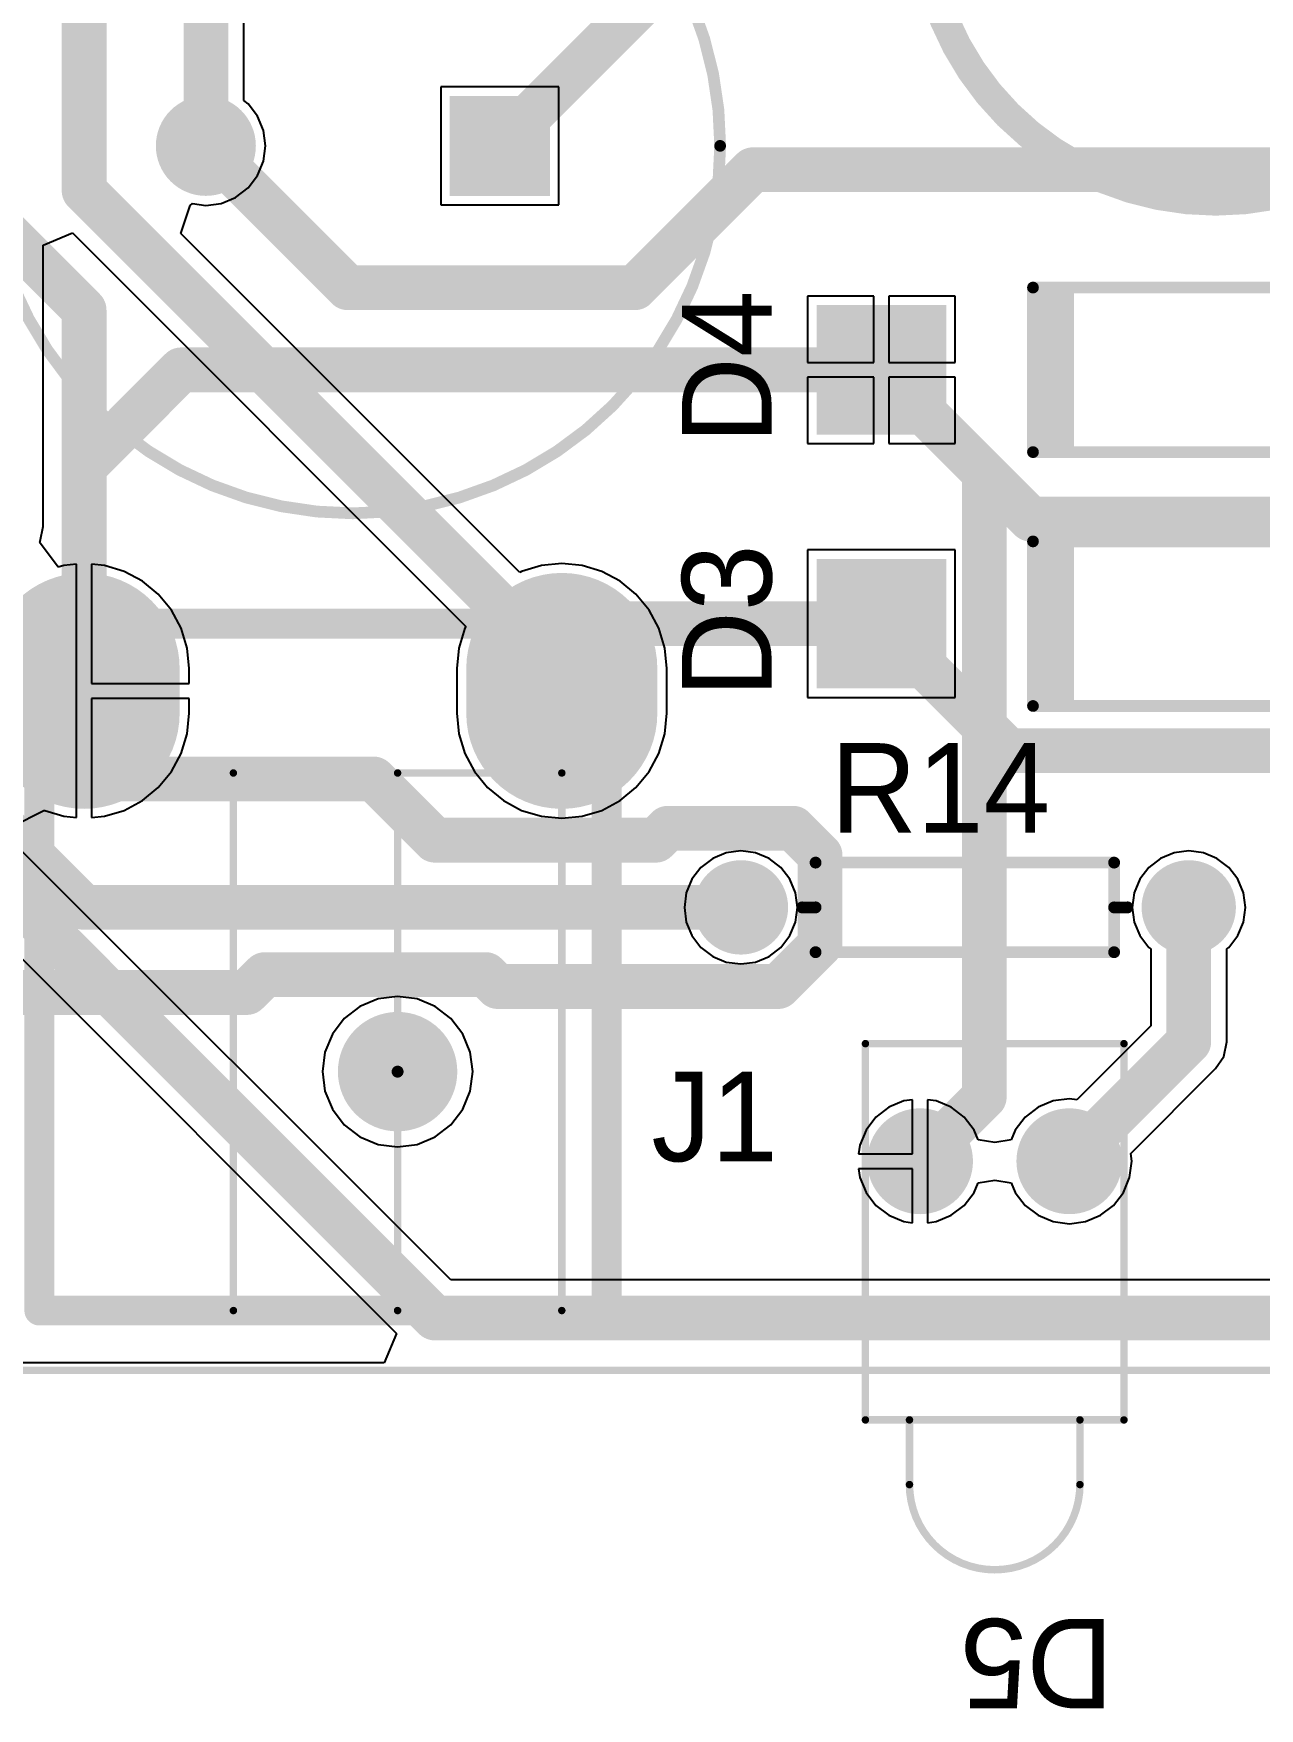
# Model space of a CAD drawing. Header units: millimetres. Extents: x 2.82 to 7.12, y 0.77 to 5.15.
# Drawn here: x 5.491 to 6.312, y 0.768 to 1.89 of the extents above; entities that cross this region are included whole.
import ezdxf

# ---------------------------------------------------------------- set-up
doc = ezdxf.new("R2010")
doc.units = ezdxf.units.MM
doc.header["$MEASUREMENT"] = 0
for name, color, linetype in [('BottomLayer', 5, 'Continuous'), ('BottomSolder', 6, 'Continuous'), ('Mechanical1', 6, 'Continuous'), ('MultiLayer', 9, 'Continuous'), ('PadHoleLayer', 156, 'Continuous'), ('TopLayer', 1, 'Continuous'), ('TopOverlay', 2, 'Continuous'), ('TopSolder', 216, 'Continuous')]:
    doc.layers.add(name, color=color, linetype=linetype)

# ---------------------------------------------------------------- blocks, each defined once
blk = doc.blocks.new('CAPPR5_12_5_25_5')
at = {"layer": 'BottomLayer', "const_width": 0.0295}
blk.add_lwpolyline([(0.0837, 0, 1), (0.1132, 0, 1)], format="xyb", close=True, dxfattribs=at)
at = {"layer": 'BottomLayer'}
blk.add_solid([(-0.128, -0.0295), (-0.0689, -0.0295), (-0.128, 0.0295), (-0.0689, 0.0295)], dxfattribs=at)
at = {"layer": 'BottomSolder', "const_width": 0.0335}
blk.add_lwpolyline([(0.0817, 0, 1), (0.1152, 0, 1)], format="xyb", close=True, dxfattribs=at)
at = {"layer": 'BottomSolder'}
blk.add_solid([(-0.132, -0.0335), (-0.0649, -0.0335), (-0.132, 0.0335), (-0.0649, 0.0335)], dxfattribs=at)
at = {"layer": 'MultiLayer', "const_width": 0.0295}
blk.add_lwpolyline([(0.0837, 0, 1), (0.1132, 0, 1)], format="xyb", close=True, dxfattribs=at)
at = {"layer": 'MultiLayer'}
blk.add_solid([(-0.128, -0.0295), (-0.0689, -0.0295), (-0.128, 0.0295), (-0.0689, 0.0295)], dxfattribs=at)
at = {"layer": 'PadHoleLayer', "const_width": 0.0177}
for points in [[(-0.1073, 0, 1), (-0.0896, 0, 1)], [(0.0896, 0, 1), (0.1073, 0, 1)]]:
    blk.add_lwpolyline(points, format="xyb", close=True, dxfattribs=at)
at = {"layer": 'TopLayer', "const_width": 0.0295}
blk.add_lwpolyline([(0.0837, 0, 1), (0.1132, 0, 1)], format="xyb", close=True, dxfattribs=at)
at = {"layer": 'TopLayer'}
blk.add_solid([(-0.128, -0.0295), (-0.0689, -0.0295), (-0.128, 0.0295), (-0.0689, 0.0295)], dxfattribs=at)
at = {"layer": 'TopOverlay'}
for p, q in [((0.2845, -0.0197), (0.2845, 0.0197)), ((0.3041, 0), (0.2648, 0))]:
    blk.add_line(p, q, dxfattribs=at)
for points, const_width in [([(0.2461, 0, 1), (-0.2461, 0, 1)], 0.00787), ([(-0.248, 0, 1), (-0.2441, 0, 1)], 0.00394), ([(0.2441, 0, 1), (0.248, 0, 1)], 0.00394)]:
    blk.add_lwpolyline(points, format="xyb", close=True, dxfattribs=dict(at, const_width=const_width))
at = {"layer": 'TopSolder', "const_width": 0.0335}
blk.add_lwpolyline([(0.0817, 0, 1), (0.1152, 0, 1)], format="xyb", close=True, dxfattribs=at)
at = {"layer": 'TopSolder'}
blk.add_solid([(-0.132, -0.0335), (-0.0649, -0.0335), (-0.132, 0.0335), (-0.0649, 0.0335)], dxfattribs=at)
blk = doc.blocks.new('P__________6_2___6')
at = {"layer": 'BottomLayer', "const_width": 0.12}
for points in [[(0.06, 0.35), (0.03, 0.35)], [(0.06, 0.03), (0.03, 0.03)]]:
    blk.add_lwpolyline(points, dxfattribs=at)
at = {"layer": 'BottomLayer', "const_width": 0.06}
for points in [[(0, 0.35, 1), (0.06, 0.35, 1)], [(0.03, 0.35, 1), (0.09, 0.35, 1)], [(0, 0.03, 1), (0.06, 0.03, 1)], [(0.03, 0.03, 1), (0.09, 0.03, 1)]]:
    blk.add_lwpolyline(points, format="xyb", close=True, dxfattribs=at)
at = {"layer": 'BottomSolder', "const_width": 0.128}
for points in [[(0.06, 0.35), (0.03, 0.35)], [(0.06, 0.03), (0.03, 0.03)]]:
    blk.add_lwpolyline(points, dxfattribs=at)
at = {"layer": 'BottomSolder'}
for points, const_width in [([(-0.002, 0.35, 1), (0.062, 0.35, 1)], 0.064), ([(0.028, 0.35, 1), (0.092, 0.35, 1)], 0.064), ([(0.298, 0.24, 1), (0.302, 0.24, 1)], 0.004), ([(-0.002, 0.03, 1), (0.062, 0.03, 1)], 0.064), ([(0.028, 0.03, 1), (0.092, 0.03, 1)], 0.064)]:
    blk.add_lwpolyline(points, format="xyb", close=True, dxfattribs=dict(at, const_width=const_width))
at = {"layer": 'MultiLayer', "const_width": 0.12}
for points in [[(0.06, 0.35), (0.03, 0.35)], [(0.06, 0.03), (0.03, 0.03)]]:
    blk.add_lwpolyline(points, dxfattribs=at)
at = {"layer": 'MultiLayer', "const_width": 0.06}
for points in [[(0, 0.35, 1), (0.06, 0.35, 1)], [(0.03, 0.35, 1), (0.09, 0.35, 1)], [(0, 0.03, 1), (0.06, 0.03, 1)], [(0.03, 0.03, 1), (0.09, 0.03, 1)]]:
    blk.add_lwpolyline(points, format="xyb", close=True, dxfattribs=at)
at = {"layer": 'PadHoleLayer'}
for points, const_width in [([(0.03, 0.35, 1), (0.06, 0.35, 1)], 0.03), ([(0.28, 0.24, 1), (0.32, 0.24, 1)], 0.04), ([(0.03, 0.03, 1), (0.06, 0.03, 1)], 0.03)]:
    blk.add_lwpolyline(points, format="xyb", close=True, dxfattribs=dict(at, const_width=const_width))
at = {"layer": 'TopLayer', "const_width": 0.12}
for points in [[(0.06, 0.35), (0.03, 0.35)], [(0.06, 0.03), (0.03, 0.03)]]:
    blk.add_lwpolyline(points, dxfattribs=at)
at = {"layer": 'TopLayer', "const_width": 0.06}
for points in [[(0, 0.35, 1), (0.06, 0.35, 1)], [(0.03, 0.35, 1), (0.09, 0.35, 1)], [(0, 0.03, 1), (0.06, 0.03, 1)], [(0.03, 0.03, 1), (0.09, 0.03, 1)]]:
    blk.add_lwpolyline(points, format="xyb", close=True, dxfattribs=at)
at = {"layer": 'TopOverlay'}
for points, const_width in [([(0.46, 0.38), (0, 0.38)], 0.02), ([(0, 0), (0, 0.38)], 0.02), ([(0.46, 0), (0.46, 0.38)], 0.02), ([(0.46, 0.35), (0.1, 0.35)], 0.005), ([(0.1, 0.13), (0.1, 0.35)], 0.005), ([(0.46, 0.24), (0.1, 0.24)], 0.005), ([(0.46, 0.13), (0.1, 0.13)], 0.005), ([(0.46, 0), (0, 0)], 0.02)]:
    blk.add_lwpolyline(points, dxfattribs=dict(at, const_width=const_width))
for points, const_width in [([(-0.005, 0.38, 1), (0.005, 0.38, 1)], 0.01), ([(-0.005, 0.38, 1), (0.005, 0.38, 1)], 0.01), ([(0.455, 0.38, 1), (0.465, 0.38, 1)], 0.01), ([(0.455, 0.38, 1), (0.465, 0.38, 1)], 0.01), ([(0.09875, 0.35, 1), (0.10125, 0.35, 1)], 0.0025), ([(0.09875, 0.35, 1), (0.10125, 0.35, 1)], 0.0025), ([(0.45875, 0.35, 1), (0.46125, 0.35, 1)], 0.0025), ([(0.09875, 0.24, 1), (0.10125, 0.24, 1)], 0.0025), ([(0.45875, 0.24, 1), (0.46125, 0.24, 1)], 0.0025), ([(0.09875, 0.13, 1), (0.10125, 0.13, 1)], 0.0025), ([(0.09875, 0.13, 1), (0.10125, 0.13, 1)], 0.0025), ([(0.45875, 0.13, 1), (0.46125, 0.13, 1)], 0.0025), ([(-0.005, 0, 1), (0.005, 0, 1)], 0.01), ([(-0.005, 0, 1), (0.005, 0, 1)], 0.01), ([(0.455, 0, 1), (0.465, 0, 1)], 0.01), ([(0.455, 0, 1), (0.465, 0, 1)], 0.01)]:
    blk.add_lwpolyline(points, format="xyb", close=True, dxfattribs=dict(at, const_width=const_width))
at = {"layer": 'TopSolder', "const_width": 0.128}
for points in [[(0.06, 0.35), (0.03, 0.35)], [(0.06, 0.03), (0.03, 0.03)]]:
    blk.add_lwpolyline(points, dxfattribs=at)
at = {"layer": 'TopSolder'}
for points, const_width in [([(-0.002, 0.35, 1), (0.062, 0.35, 1)], 0.064), ([(0.028, 0.35, 1), (0.092, 0.35, 1)], 0.064), ([(0.298, 0.24, 1), (0.302, 0.24, 1)], 0.004), ([(-0.002, 0.03, 1), (0.062, 0.03, 1)], 0.064), ([(0.028, 0.03, 1), (0.092, 0.03, 1)], 0.064)]:
    blk.add_lwpolyline(points, format="xyb", close=True, dxfattribs=dict(at, const_width=const_width))
blk = doc.blocks.new('R______V____C________10_19_6___17')
at = {"layer": 'BottomLayer', "const_width": 0.0591}
for points in [[(-0.1476, 0.0039, 1), (-0.0886, 0.0039, 1)], [(0.0886, 0, 1), (0.1476, 0, 1)]]:
    blk.add_lwpolyline(points, format="xyb", close=True, dxfattribs=at)
at = {"layer": 'BottomSolder', "const_width": 0.0631}
for points in [[(-0.1496, 0.0039, 1), (-0.0866, 0.0039, 1)], [(0.0866, 0, 1), (0.1496, 0, 1)]]:
    blk.add_lwpolyline(points, format="xyb", close=True, dxfattribs=at)
at = {"layer": 'MultiLayer', "const_width": 0.0591}
for points in [[(-0.1476, 0.0039, 1), (-0.0886, 0.0039, 1)], [(0.0886, 0, 1), (0.1476, 0, 1)]]:
    blk.add_lwpolyline(points, format="xyb", close=True, dxfattribs=at)
at = {"layer": 'PadHoleLayer', "const_width": 0.0197}
for points in [[(-0.128, 0.0039, 1), (-0.1083, 0.0039, 1)], [(0.1083, 0, 1), (0.128, 0, 1)]]:
    blk.add_lwpolyline(points, format="xyb", close=True, dxfattribs=at)
at = {"layer": 'TopLayer', "const_width": 0.0591}
for points in [[(-0.1476, 0.0039, 1), (-0.0886, 0.0039, 1)], [(0.0886, 0, 1), (0.1476, 0, 1)]]:
    blk.add_lwpolyline(points, format="xyb", close=True, dxfattribs=at)
at = {"layer": 'TopOverlay'}
for points, const_width in [([(0.1969, 0, 1), (-0.1969, 0, 1)], 0.0197), ([(-0.2018, 0, 1), (-0.1919, 0, 1)], 0.00984), ([(0.1919, 0, 1), (0.2018, 0, 1)], 0.00984)]:
    blk.add_lwpolyline(points, format="xyb", close=True, dxfattribs=dict(at, const_width=const_width))
at = {"layer": 'TopSolder', "const_width": 0.0631}
for points in [[(-0.1496, 0.0039, 1), (-0.0866, 0.0039, 1)], [(0.0866, 0, 1), (0.1496, 0, 1)]]:
    blk.add_lwpolyline(points, format="xyb", close=True, dxfattribs=at)
blk = doc.blocks.new('DO_41_18')
at = {"layer": 'BottomLayer', "const_width": 0.0394}
blk.add_lwpolyline([(-0.2256, 0, 1), (-0.1862, 0, 1)], format="xyb", close=True, dxfattribs=at)
at = {"layer": 'BottomLayer'}
blk.add_solid([(0.1665, -0.0394), (0.2453, -0.0394), (0.1665, 0.0394), (0.2453, 0.0394)], dxfattribs=at)
at = {"layer": 'BottomSolder', "const_width": 0.0434}
blk.add_lwpolyline([(-0.2276, 0, 1), (-0.1842, 0, 1)], format="xyb", close=True, dxfattribs=at)
at = {"layer": 'BottomSolder'}
blk.add_solid([(0.1625, -0.0434), (0.2493, -0.0434), (0.1625, 0.0434), (0.2493, 0.0434)], dxfattribs=at)
at = {"layer": 'MultiLayer', "const_width": 0.0394}
blk.add_lwpolyline([(-0.2256, 0, 1), (-0.1862, 0, 1)], format="xyb", close=True, dxfattribs=at)
at = {"layer": 'MultiLayer'}
blk.add_solid([(0.1665, -0.0394), (0.2453, -0.0394), (0.1665, 0.0394), (0.2453, 0.0394)], dxfattribs=at)
at = {"layer": 'PadHoleLayer', "const_width": 0.0236}
for points in [[(-0.2177, 0, 1), (-0.1941, 0, 1)], [(0.1941, 0, 1), (0.2177, 0, 1)]]:
    blk.add_lwpolyline(points, format="xyb", close=True, dxfattribs=at)
at = {"layer": 'TopLayer', "const_width": 0.0394}
blk.add_lwpolyline([(-0.2256, 0, 1), (-0.1862, 0, 1)], format="xyb", close=True, dxfattribs=at)
at = {"layer": 'TopLayer'}
blk.add_solid([(0.1665, -0.0394), (0.2453, -0.0394), (0.1665, 0.0394), (0.2453, 0.0394)], dxfattribs=at)
at = {"layer": 'TopOverlay', "const_width": 0.00787}
for points in [[(0.1043, 0.0551), (-0.1043, 0.0551)], [(-0.1043, 0.0551), (-0.1043, -0.0551)], [(0.1043, -0.0551), (-0.1043, -0.0551)]]:
    blk.add_lwpolyline(points, dxfattribs=at)
at = {"layer": 'TopOverlay', "const_width": 0.00394}
for points in [[(-0.1063, 0.0551, 1), (-0.1024, 0.0551, 1)], [(-0.1063, 0.0551, 1), (-0.1024, 0.0551, 1)], [(0.1024, 0.0551, 1), (0.1063, 0.0551, 1)], [(-0.1063, -0.0551, 1), (-0.1024, -0.0551, 1)], [(-0.1063, -0.0551, 1), (-0.1024, -0.0551, 1)], [(0.1024, -0.0551, 1), (0.1063, -0.0551, 1)]]:
    blk.add_lwpolyline(points, format="xyb", close=True, dxfattribs=at)
at = {"layer": 'TopOverlay'}
blk.add_solid([(0.0768, -0.0551), (0.1083, -0.0551), (0.0768, 0.0551), (0.1083, 0.0551)], dxfattribs=at)
at = {"layer": 'TopSolder', "const_width": 0.0434}
blk.add_lwpolyline([(-0.2276, 0, 1), (-0.1842, 0, 1)], format="xyb", close=True, dxfattribs=at)
at = {"layer": 'TopSolder'}
blk.add_solid([(0.1625, -0.0434), (0.2493, -0.0434), (0.1625, 0.0434), (0.2493, 0.0434)], dxfattribs=at)
blk = doc.blocks.new('DO_41_19')
at = {"layer": 'BottomLayer', "const_width": 0.0394}
blk.add_lwpolyline([(-0.2256, 0, 1), (-0.1862, 0, 1)], format="xyb", close=True, dxfattribs=at)
at = {"layer": 'BottomLayer'}
blk.add_solid([(0.1665, -0.0394), (0.2453, -0.0394), (0.1665, 0.0394), (0.2453, 0.0394)], dxfattribs=at)
at = {"layer": 'BottomSolder', "const_width": 0.0434}
blk.add_lwpolyline([(-0.2276, 0, 1), (-0.1842, 0, 1)], format="xyb", close=True, dxfattribs=at)
at = {"layer": 'BottomSolder'}
blk.add_solid([(0.1625, -0.0434), (0.2493, -0.0434), (0.1625, 0.0434), (0.2493, 0.0434)], dxfattribs=at)
at = {"layer": 'MultiLayer', "const_width": 0.0394}
blk.add_lwpolyline([(-0.2256, 0, 1), (-0.1862, 0, 1)], format="xyb", close=True, dxfattribs=at)
at = {"layer": 'MultiLayer'}
blk.add_solid([(0.1665, -0.0394), (0.2453, -0.0394), (0.1665, 0.0394), (0.2453, 0.0394)], dxfattribs=at)
at = {"layer": 'PadHoleLayer', "const_width": 0.0236}
for points in [[(-0.2177, 0, 1), (-0.1941, 0, 1)], [(0.1941, 0, 1), (0.2177, 0, 1)]]:
    blk.add_lwpolyline(points, format="xyb", close=True, dxfattribs=at)
at = {"layer": 'TopLayer', "const_width": 0.0394}
blk.add_lwpolyline([(-0.2256, 0, 1), (-0.1862, 0, 1)], format="xyb", close=True, dxfattribs=at)
at = {"layer": 'TopLayer'}
blk.add_solid([(0.1665, -0.0394), (0.2453, -0.0394), (0.1665, 0.0394), (0.2453, 0.0394)], dxfattribs=at)
at = {"layer": 'TopOverlay', "const_width": 0.00787}
for points in [[(0.1043, 0.0551), (-0.1043, 0.0551)], [(-0.1043, 0.0551), (-0.1043, -0.0551)], [(0.1043, -0.0551), (-0.1043, -0.0551)]]:
    blk.add_lwpolyline(points, dxfattribs=at)
at = {"layer": 'TopOverlay', "const_width": 0.00394}
for points in [[(-0.1063, 0.0551, 1), (-0.1024, 0.0551, 1)], [(-0.1063, 0.0551, 1), (-0.1024, 0.0551, 1)], [(0.1024, 0.0551, 1), (0.1063, 0.0551, 1)], [(-0.1063, -0.0551, 1), (-0.1024, -0.0551, 1)], [(-0.1063, -0.0551, 1), (-0.1024, -0.0551, 1)], [(0.1024, -0.0551, 1), (0.1063, -0.0551, 1)]]:
    blk.add_lwpolyline(points, format="xyb", close=True, dxfattribs=at)
at = {"layer": 'TopOverlay'}
blk.add_solid([(0.0768, -0.0551), (0.1083, -0.0551), (0.0768, 0.0551), (0.1083, 0.0551)], dxfattribs=at)
at = {"layer": 'TopSolder', "const_width": 0.0434}
blk.add_lwpolyline([(-0.2276, 0, 1), (-0.1842, 0, 1)], format="xyb", close=True, dxfattribs=at)
at = {"layer": 'TopSolder'}
blk.add_solid([(0.1625, -0.0434), (0.2493, -0.0434), (0.1625, 0.0434), (0.2493, 0.0434)], dxfattribs=at)
blk = doc.blocks.new('LED_1_25')
at = {"layer": 'BottomLayer', "const_width": 0.0315}
for points in [[(-0.0157, 0.05, 1), (0.0157, 0.05, 1)], [(-0.0157, -0.05, 1), (0.0157, -0.05, 1)]]:
    blk.add_lwpolyline(points, format="xyb", close=True, dxfattribs=at)
at = {"layer": 'BottomSolder', "const_width": 0.0355}
for points in [[(-0.0177, 0.05, 1), (0.0177, 0.05, 1)], [(-0.0177, -0.05, 1), (0.0177, -0.05, 1)]]:
    blk.add_lwpolyline(points, format="xyb", close=True, dxfattribs=at)
at = {"layer": 'MultiLayer', "const_width": 0.0315}
for points in [[(-0.0157, 0.05, 1), (0.0157, 0.05, 1)], [(-0.0157, -0.05, 1), (0.0157, -0.05, 1)]]:
    blk.add_lwpolyline(points, format="xyb", close=True, dxfattribs=at)
at = {"layer": 'PadHoleLayer', "const_width": 0.0157}
for points in [[(-0.0079, 0.05, 1), (0.0079, 0.05, 1)], [(-0.0079, -0.05, 1), (0.0079, -0.05, 1)]]:
    blk.add_lwpolyline(points, format="xyb", close=True, dxfattribs=at)
at = {"layer": 'TopLayer', "const_width": 0.0315}
for points in [[(-0.0157, 0.05, 1), (0.0157, 0.05, 1)], [(-0.0157, -0.05, 1), (0.0157, -0.05, 1)]]:
    blk.add_lwpolyline(points, format="xyb", close=True, dxfattribs=at)
at = {"layer": 'TopOverlay', "const_width": 0.005}
for points in [[(-0.0787, -0.0866), (-0.0787, 0.0866)], [(0.1732, 0.0866), (-0.0787, 0.0866)], [(0.1732, -0.0866), (0.1732, 0.0866)], [(0.2165, 0.0571), (0.1732, 0.0571)], [(0.2165, -0.0571), (0.1732, -0.0571)], [(0.1732, -0.0866), (-0.0787, -0.0866)]]:
    blk.add_lwpolyline(points, dxfattribs=at)
at = {"layer": 'TopOverlay', "const_width": 0.0025}
for points in [[(-0.08, 0.0866, 1), (-0.0775, 0.0866, 1)], [(-0.08, 0.0866, 1), (-0.0775, 0.0866, 1)], [(0.172, 0.0866, 1), (0.1745, 0.0866, 1)], [(0.172, 0.0866, 1), (0.1745, 0.0866, 1)], [(0.172, 0.0571, 1), (0.1745, 0.0571, 1)], [(0.2153, 0.0571, 1), (0.2178, 0.0571, 1)], [(0.2153, 0.0571, 1), (0.2178, 0.0571, 1)], [(0.172, -0.0571, 1), (0.1745, -0.0571, 1)], [(0.2153, -0.0571, 1), (0.2178, -0.0571, 1)], [(0.2153, -0.0571, 1), (0.2178, -0.0571, 1)], [(-0.08, -0.0866, 1), (-0.0775, -0.0866, 1)], [(-0.08, -0.0866, 1), (-0.0775, -0.0866, 1)], [(0.172, -0.0866, 1), (0.1745, -0.0866, 1)], [(0.172, -0.0866, 1), (0.1745, -0.0866, 1)]]:
    blk.add_lwpolyline(points, format="xyb", close=True, dxfattribs=at)
at = {"layer": 'TopOverlay', "const_width": 0.005}
blk.add_lwpolyline([(0.2165, 0.0571, -1), (0.2165, -0.0571)], format="xyb", dxfattribs=at)
at = {"layer": 'TopSolder', "const_width": 0.0355}
for points in [[(-0.0177, 0.05, 1), (0.0177, 0.05, 1)], [(-0.0177, -0.05, 1), (0.0177, -0.05, 1)]]:
    blk.add_lwpolyline(points, format="xyb", close=True, dxfattribs=at)
blk = doc.blocks.new('AXIAL_0_3_50')
at = {"layer": 'BottomLayer', "const_width": 0.0276}
for points in [[(-0.1638, 0, 1), (-0.1362, 0, 1)], [(0.1362, 0, 1), (0.1638, 0, 1)]]:
    blk.add_lwpolyline(points, format="xyb", close=True, dxfattribs=at)
at = {"layer": 'BottomSolder', "const_width": 0.0316}
for points in [[(-0.1658, 0, 1), (-0.1342, 0, 1)], [(0.1342, 0, 1), (0.1658, 0, 1)]]:
    blk.add_lwpolyline(points, format="xyb", close=True, dxfattribs=at)
at = {"layer": 'MultiLayer', "const_width": 0.0276}
for points in [[(-0.1638, 0, 1), (-0.1362, 0, 1)], [(0.1362, 0, 1), (0.1638, 0, 1)]]:
    blk.add_lwpolyline(points, format="xyb", close=True, dxfattribs=at)
at = {"layer": 'PadHoleLayer', "const_width": 0.0167}
for points in [[(-0.1584, 0, 1), (-0.1416, 0, 1)], [(0.1416, 0, 1), (0.1584, 0, 1)]]:
    blk.add_lwpolyline(points, format="xyb", close=True, dxfattribs=at)
at = {"layer": 'TopLayer', "const_width": 0.0276}
for points in [[(-0.1638, 0, 1), (-0.1362, 0, 1)], [(0.1362, 0, 1), (0.1638, 0, 1)]]:
    blk.add_lwpolyline(points, format="xyb", close=True, dxfattribs=at)
at = {"layer": 'TopOverlay', "const_width": 0.00787}
for points in [[(-0.1, 0.03), (0.1, 0.03)], [(-0.1, -0.03), (-0.1, 0.03)], [(0.1, 0), (0.1, 0.03)], [(-0.109, 0), (-0.1, 0)], [(0.1, -0.03), (0.1, 0)], [(0.1, 0), (0.109, 0)], [(-0.1, -0.03), (0.1, -0.03)]]:
    blk.add_lwpolyline(points, dxfattribs=at)
at = {"layer": 'TopOverlay', "const_width": 0.00394}
for points in [[(-0.102, 0.03, 1), (-0.098, 0.03, 1)], [(-0.102, 0.03, 1), (-0.098, 0.03, 1)], [(0.098, 0.03, 1), (0.102, 0.03, 1)], [(0.098, 0.03, 1), (0.102, 0.03, 1)], [(-0.111, 0, 1), (-0.107, 0, 1)], [(-0.102, 0, 1), (-0.098, 0, 1)], [(0.098, 0, 1), (0.102, 0, 1)], [(0.098, 0, 1), (0.102, 0, 1)], [(0.098, 0, 1), (0.102, 0, 1)], [(0.107, 0, 1), (0.111, 0, 1)], [(-0.102, -0.03, 1), (-0.098, -0.03, 1)], [(-0.102, -0.03, 1), (-0.098, -0.03, 1)], [(0.098, -0.03, 1), (0.102, -0.03, 1)], [(0.098, -0.03, 1), (0.102, -0.03, 1)]]:
    blk.add_lwpolyline(points, format="xyb", close=True, dxfattribs=at)
at = {"layer": 'TopSolder', "const_width": 0.0316}
for points in [[(-0.1658, 0, 1), (-0.1342, 0, 1)], [(0.1342, 0, 1), (0.1658, 0, 1)]]:
    blk.add_lwpolyline(points, format="xyb", close=True, dxfattribs=at)

msp = doc.modelspace()

# ---------------------------------------------------------------- linework, layer by layer
at = {"layer": 'BottomLayer', "const_width": 0.03}
for points in [[(5.8034, 1.815), (5.9634, 1.975)], [(5.355, 1.875), (5.525, 1.705)], [(5.6066, 1.815), (5.7016, 1.72)], [(5.894, 1.72), (5.973, 1.799)], [(5.973, 1.799), (6.3369, 1.799)], [(5.7016, 1.72), (5.894, 1.72)], [(5.525, 1.6), (5.525, 1.705)], [(5.525, 1.6), (5.59, 1.665)], [(5.59, 1.665), (6.0591, 1.665)], [(6.0591, 1.665), (6.1591, 1.565)], [(5.525, 1.45), (5.525, 1.6)], [(6.1591, 1.565), (6.69, 1.565)], [(5.845, 1.495), (6.0591, 1.495)], [(5.845, 1.45), (5.845, 1.495)], [(6.0591, 1.495), (6.1441, 1.41)], [(5.355, 1.475), (5.525, 1.305)], [(5.525, 1.391), (5.525, 1.45)], [(6.1441, 1.41), (6.579, 1.41)], [(5.525, 1.391), (5.719, 1.391)], [(5.719, 1.391), (5.76, 1.35)], [(5.908, 1.35), (5.916, 1.358)], [(5.916, 1.358), (6, 1.358)], [(6, 1.358), (6.018, 1.34)], [(5.76, 1.35), (5.908, 1.35)], [(6.018, 1.28), (6.018, 1.34)], [(5.525, 1.305), (5.965, 1.305)], [(5.99, 1.252), (6.018, 1.28)], [(5.634, 1.248), (5.646, 1.26)], [(5.646, 1.26), (5.794, 1.26)], [(5.794, 1.26), (5.802, 1.252)], [(5.428, 1.248), (5.634, 1.248)], [(5.802, 1.252), (5.99, 1.252)]]:
    msp.add_lwpolyline(points, dxfattribs=at)
at = {"layer": 'BottomLayer', "const_width": 0.015}
for points in [[(5.5991, 1.815, 1), (5.6141, 1.815, 1)], [(5.7959, 1.815, 1), (5.8109, 1.815, 1)], [(5.9655, 1.799, 1), (5.9805, 1.799, 1)], [(5.9655, 1.799, 1), (5.9805, 1.799, 1)], [(5.6941, 1.72, 1), (5.7091, 1.72, 1)], [(5.6941, 1.72, 1), (5.7091, 1.72, 1)], [(5.8865, 1.72, 1), (5.9015, 1.72, 1)], [(5.8865, 1.72, 1), (5.9015, 1.72, 1)], [(5.5175, 1.705, 1), (5.5325, 1.705, 1)], [(5.5175, 1.705, 1), (5.5325, 1.705, 1)], [(5.5825, 1.665, 1), (5.5975, 1.665, 1)], [(5.5825, 1.665, 1), (5.5975, 1.665, 1)], [(6.0516, 1.665, 1), (6.0666, 1.665, 1)], [(6.0516, 1.665, 1), (6.0666, 1.665, 1)], [(5.5175, 1.6, 1), (5.5325, 1.6, 1)], [(5.5175, 1.6, 1), (5.5325, 1.6, 1)], [(5.5175, 1.6, 1), (5.5325, 1.6, 1)], [(6.1516, 1.565, 1), (6.1666, 1.565, 1)], [(6.1516, 1.565, 1), (6.1666, 1.565, 1)], [(5.8375, 1.495, 1), (5.8525, 1.495, 1)], [(5.8375, 1.495, 1), (5.8525, 1.495, 1)], [(6.0516, 1.495, 1), (6.0666, 1.495, 1)], [(6.0516, 1.495, 1), (6.0666, 1.495, 1)], [(5.5175, 1.45, 1), (5.5325, 1.45, 1)], [(5.5175, 1.45, 1), (5.5325, 1.45, 1)], [(5.8375, 1.45, 1), (5.8525, 1.45, 1)], [(6.1366, 1.41, 1), (6.1516, 1.41, 1)], [(6.1366, 1.41, 1), (6.1516, 1.41, 1)], [(5.5175, 1.391, 1), (5.5325, 1.391, 1)], [(5.5175, 1.391, 1), (5.5325, 1.391, 1)], [(5.7115, 1.391, 1), (5.7265, 1.391, 1)], [(5.7115, 1.391, 1), (5.7265, 1.391, 1)], [(5.9085, 1.358, 1), (5.9235, 1.358, 1)], [(5.9085, 1.358, 1), (5.9235, 1.358, 1)], [(5.9925, 1.358, 1), (6.0075, 1.358, 1)], [(5.9925, 1.358, 1), (6.0075, 1.358, 1)], [(5.7525, 1.35, 1), (5.7675, 1.35, 1)], [(5.7525, 1.35, 1), (5.7675, 1.35, 1)], [(5.9005, 1.35, 1), (5.9155, 1.35, 1)], [(5.9005, 1.35, 1), (5.9155, 1.35, 1)], [(6.0105, 1.34, 1), (6.0255, 1.34, 1)], [(6.0105, 1.34, 1), (6.0255, 1.34, 1)], [(5.5175, 1.305, 1), (5.5325, 1.305, 1)], [(5.5175, 1.305, 1), (5.5325, 1.305, 1)], [(5.9575, 1.305, 1), (5.9725, 1.305, 1)], [(6.0105, 1.28, 1), (6.0255, 1.28, 1)], [(6.0105, 1.28, 1), (6.0255, 1.28, 1)], [(5.6385, 1.26, 1), (5.6535, 1.26, 1)], [(5.6385, 1.26, 1), (5.6535, 1.26, 1)], [(5.7865, 1.26, 1), (5.8015, 1.26, 1)], [(5.7865, 1.26, 1), (5.8015, 1.26, 1)], [(5.6265, 1.248, 1), (5.6415, 1.248, 1)], [(5.6265, 1.248, 1), (5.6415, 1.248, 1)], [(5.7945, 1.252, 1), (5.8095, 1.252, 1)], [(5.7945, 1.252, 1), (5.8095, 1.252, 1)], [(5.9825, 1.252, 1), (5.9975, 1.252, 1)], [(5.9825, 1.252, 1), (5.9975, 1.252, 1)]]:
    msp.add_lwpolyline(points, format="xyb", close=True, dxfattribs=at)
at = {"layer": 'Mechanical1', "const_width": 0.005}
msp.add_lwpolyline([(3.055, 0.995), (7.005, 0.995)], dxfattribs=at)
at = {"layer": 'TopLayer'}
for p, q in [((5.6321, 1.8453), (5.6321, 2.3909)), ((5.843, 1.8545), (5.7639, 1.8545)), ((5.7639, 1.8545), (5.7639, 1.7755)), ((5.843, 1.7755), (5.843, 1.8545)), ((5.6348, 1.8432), (5.6321, 1.8453)), ((5.6411, 1.8349), (5.6348, 1.8432)), ((5.6451, 1.8253), (5.6411, 1.8349)), ((5.6464, 1.815), (5.6451, 1.8253)), ((5.6451, 1.8047), (5.6464, 1.815)), ((5.6348, 1.7868), (5.6411, 1.7951)), ((5.6411, 1.7951), (5.6451, 1.8047)), ((5.6265, 1.7805), (5.6348, 1.7868)), ((5.5897, 1.7563), (5.596, 1.775)), ((5.596, 1.775), (5.5976, 1.7763)), ((5.5976, 1.7763), (5.6066, 1.7751)), ((5.6066, 1.7751), (5.6169, 1.7765)), ((5.6169, 1.7765), (5.6265, 1.7805)), ((5.7639, 1.7755), (5.843, 1.7755)), ((5.4975, 1.7486), (5.5172, 1.7568)), ((5.5172, 1.7568), (5.7807, 1.4932)), ((5.8168, 1.5293), (5.5897, 1.7563)), ((5.4975, 1.56), (5.4975, 1.7486)), ((6.0541, 1.7144), (6.0097, 1.7144)), ((6.0097, 1.7144), (6.0097, 1.67)), ((6.0541, 1.67), (6.0541, 1.7144)), ((6.1085, 1.7144), (6.0641, 1.7144)), ((6.0641, 1.7144), (6.0641, 1.67)), ((6.1085, 1.67), (6.1085, 1.7144)), ((6.0097, 1.67), (6.0541, 1.67)), ((6.0641, 1.67), (6.1085, 1.67)), ((6.0541, 1.66), (6.0097, 1.66)), ((6.0097, 1.66), (6.0097, 1.6156)), ((6.0541, 1.6156), (6.0541, 1.66)), ((6.1085, 1.66), (6.0641, 1.66)), ((6.0641, 1.66), (6.0641, 1.6156)), ((6.1085, 1.6156), (6.1085, 1.66)), ((6.0097, 1.6156), (6.0541, 1.6156)), ((6.0641, 1.6156), (6.1085, 1.6156)), ((5.4955, 1.5502), (5.4975, 1.56)), ((5.4952, 1.5497), (5.4955, 1.5502)), ((5.5076, 1.5329), (5.4952, 1.5497)), ((6.1085, 1.5444), (6.0097, 1.5444)), ((6.0097, 1.5444), (6.0097, 1.4456)), ((6.1085, 1.4456), (6.1085, 1.5444)), ((5.5113, 1.534), (5.5076, 1.5329)), ((5.52, 1.5348), (5.5113, 1.534)), ((5.52, 1.45), (5.52, 1.5348)), ((5.5387, 1.534), (5.53, 1.5348)), ((5.53, 1.5348), (5.53, 1.455)), ((5.5519, 1.53), (5.5387, 1.534)), ((5.5641, 1.5235), (5.5519, 1.53)), ((5.8181, 1.53), (5.8168, 1.5293)), ((5.8313, 1.534), (5.8181, 1.53)), ((5.845, 1.5353), (5.8313, 1.534)), ((5.8587, 1.534), (5.845, 1.5353)), ((5.8719, 1.53), (5.8587, 1.534)), ((5.8841, 1.5235), (5.8719, 1.53)), ((5.5747, 1.5147), (5.5641, 1.5235)), ((5.5835, 1.5041), (5.5747, 1.5147)), ((5.8947, 1.5147), (5.8841, 1.5235)), ((5.9035, 1.5041), (5.8947, 1.5147)), ((5.59, 1.4919), (5.5835, 1.5041)), ((5.91, 1.4919), (5.9035, 1.5041)), ((5.7807, 1.4932), (5.78, 1.4919)), ((5.594, 1.4787), (5.59, 1.4919)), ((5.78, 1.4919), (5.776, 1.4787)), ((5.914, 1.4787), (5.91, 1.4919)), ((5.5953, 1.465), (5.594, 1.4787)), ((5.776, 1.4787), (5.7747, 1.465)), ((5.9153, 1.465), (5.914, 1.4787)), ((5.5953, 1.455), (5.5953, 1.465)), ((5.7747, 1.465), (5.7747, 1.435)), ((5.9153, 1.435), (5.9153, 1.465)), ((5.52, 1.3652), (5.52, 1.45)), ((5.53, 1.455), (5.5953, 1.455)), ((5.5953, 1.445), (5.53, 1.445)), ((5.53, 1.445), (5.53, 1.3652)), ((5.5953, 1.435), (5.5953, 1.445)), ((6.0097, 1.4456), (6.1085, 1.4456)), ((5.594, 1.4213), (5.5953, 1.435)), ((5.7747, 1.435), (5.776, 1.4213)), ((5.914, 1.4213), (5.9153, 1.435)), ((5.59, 1.4081), (5.594, 1.4213)), ((5.776, 1.4213), (5.78, 1.4081)), ((5.91, 1.4081), (5.914, 1.4213)), ((5.5835, 1.3959), (5.59, 1.4081)), ((5.78, 1.4081), (5.7865, 1.3959)), ((5.9035, 1.3959), (5.91, 1.4081)), ((5.5747, 1.3853), (5.5835, 1.3959)), ((5.7865, 1.3959), (5.7953, 1.3853)), ((5.8947, 1.3853), (5.9035, 1.3959)), ((5.5641, 1.3765), (5.5747, 1.3853)), ((5.7953, 1.3853), (5.8059, 1.3765)), ((5.8841, 1.3765), (5.8947, 1.3853)), ((5.4768, 1.3591), (5.498, 1.37)), ((5.498, 1.37), (5.4986, 1.3698)), ((5.4986, 1.3698), (5.5113, 1.366)), ((5.5387, 1.366), (5.5519, 1.37)), ((5.5519, 1.37), (5.5641, 1.3765)), ((5.8059, 1.3765), (5.8181, 1.37)), ((5.8181, 1.37), (5.8313, 1.366)), ((5.8587, 1.366), (5.8719, 1.37)), ((5.8719, 1.37), (5.8841, 1.3765)), ((5.5113, 1.366), (5.52, 1.3652)), ((5.53, 1.3652), (5.5387, 1.366)), ((5.8313, 1.366), (5.845, 1.3647)), ((5.845, 1.3647), (5.8587, 1.366)), ((5.7706, 1.0555), (5.4753, 1.3507)), ((5.9461, 1.3378), (5.9382, 1.3318)), ((5.9552, 1.3416), (5.9461, 1.3378)), ((5.965, 1.3429), (5.9552, 1.3416)), ((5.9748, 1.3416), (5.965, 1.3429)), ((5.9839, 1.3378), (5.9748, 1.3416)), ((5.9918, 1.3318), (5.9839, 1.3378)), ((6.2461, 1.3378), (6.2382, 1.3318)), ((6.2552, 1.3416), (6.2461, 1.3378)), ((6.265, 1.3429), (6.2552, 1.3416)), ((6.2748, 1.3416), (6.265, 1.3429)), ((6.2839, 1.3378), (6.2748, 1.3416)), ((6.2918, 1.3318), (6.2839, 1.3378)), ((5.422, 1.332), (5.7343, 1.0197)), ((5.9322, 1.3239), (5.9284, 1.3148)), ((5.9382, 1.3318), (5.9322, 1.3239)), ((5.9978, 1.3239), (5.9918, 1.3318)), ((6.0016, 1.3148), (5.9978, 1.3239)), ((6.2322, 1.3239), (6.2284, 1.3148)), ((6.2382, 1.3318), (6.2322, 1.3239)), ((6.2978, 1.3239), (6.2918, 1.3318)), ((6.3016, 1.3148), (6.2978, 1.3239)), ((5.9284, 1.3148), (5.9271, 1.305)), ((6.0029, 1.305), (6.0016, 1.3148)), ((6.2284, 1.3148), (6.2271, 1.305)), ((6.3029, 1.305), (6.3016, 1.3148)), ((5.9271, 1.305), (5.9284, 1.2952)), ((6.0016, 1.2952), (6.0029, 1.305)), ((6.2271, 1.305), (6.2284, 1.2952)), ((6.3016, 1.2952), (6.3029, 1.305)), ((5.9284, 1.2952), (5.9322, 1.2861)), ((5.9978, 1.2861), (6.0016, 1.2952)), ((6.2284, 1.2952), (6.2322, 1.2861)), ((6.2978, 1.2861), (6.3016, 1.2952)), ((5.9322, 1.2861), (5.9382, 1.2782)), ((5.9918, 1.2782), (5.9978, 1.2861)), ((6.2322, 1.2861), (6.2382, 1.2782)), ((6.2918, 1.2782), (6.2978, 1.2861)), ((5.9382, 1.2782), (5.9461, 1.2722)), ((5.9461, 1.2722), (5.9552, 1.2684)), ((5.9552, 1.2684), (5.965, 1.2671)), ((5.965, 1.2671), (5.9748, 1.2684)), ((5.9748, 1.2684), (5.9839, 1.2722)), ((5.9839, 1.2722), (5.9918, 1.2782)), ((6.2382, 1.2782), (6.2395, 1.2772)), ((6.2395, 1.2772), (6.2395, 1.2256)), ((6.2905, 1.2772), (6.2918, 1.2782)), ((6.2905, 1.215), (6.2905, 1.2772)), ((5.735, 1.2454), (5.7219, 1.2437)), ((5.7481, 1.2437), (5.735, 1.2454)), ((5.7098, 1.2387), (5.6993, 1.2307)), ((5.7219, 1.2437), (5.7098, 1.2387)), ((5.7602, 1.2387), (5.7481, 1.2437)), ((5.7707, 1.2307), (5.7602, 1.2387)), ((5.6993, 1.2307), (5.6913, 1.2202)), ((5.7787, 1.2202), (5.7707, 1.2307)), ((6.2395, 1.2256), (6.1901, 1.1762)), ((5.6913, 1.2202), (5.6863, 1.2081)), ((5.7837, 1.2081), (5.7787, 1.2202)), ((6.2885, 1.2052), (6.2905, 1.215)), ((5.6863, 1.2081), (5.6846, 1.195)), ((5.7854, 1.195), (5.7837, 1.2081)), ((6.283, 1.197), (6.2885, 1.2052)), ((5.6846, 1.195), (5.6863, 1.1819)), ((5.7837, 1.1819), (5.7854, 1.195)), ((6.2262, 1.1401), (6.283, 1.197)), ((5.6863, 1.1819), (5.6913, 1.1698)), ((5.7787, 1.1698), (5.7837, 1.1819)), ((5.6913, 1.1698), (5.6993, 1.1593)), ((5.7707, 1.1593), (5.7787, 1.1698)), ((6.0641, 1.1712), (6.0554, 1.1646)), ((6.0742, 1.1754), (6.0641, 1.1712)), ((6.08, 1.1762), (6.0742, 1.1754)), ((6.08, 1.14), (6.08, 1.1762)), ((6.0958, 1.1754), (6.09, 1.1762)), ((6.09, 1.1762), (6.09, 1.135)), ((6.1059, 1.1712), (6.0958, 1.1754)), ((6.1146, 1.1646), (6.1059, 1.1712)), ((6.1641, 1.1712), (6.1554, 1.1646)), ((6.1742, 1.1754), (6.1641, 1.1712)), ((6.185, 1.1769), (6.1742, 1.1754)), ((6.1901, 1.1762), (6.185, 1.1769)), ((5.6993, 1.1593), (5.7098, 1.1513)), ((5.7602, 1.1513), (5.7707, 1.1593)), ((6.0488, 1.1559), (6.0446, 1.1458)), ((6.0554, 1.1646), (6.0488, 1.1559)), ((6.1212, 1.1559), (6.1146, 1.1646)), ((6.1239, 1.1494), (6.1212, 1.1559)), ((6.1488, 1.1559), (6.1461, 1.1494)), ((6.1554, 1.1646), (6.1488, 1.1559)), ((5.7098, 1.1513), (5.7219, 1.1463)), ((5.7219, 1.1463), (5.735, 1.1446)), ((5.735, 1.1446), (5.7481, 1.1463)), ((5.7481, 1.1463), (5.7602, 1.1513)), ((6.0446, 1.1458), (6.0438, 1.14)), ((6.135, 1.1476), (6.1239, 1.1494)), ((6.1461, 1.1494), (6.135, 1.1476)), ((6.0438, 1.14), (6.08, 1.14)), ((6.09, 1.135), (6.09, 1.0938)), ((6.2254, 1.1242), (6.2269, 1.135)), ((6.2269, 1.135), (6.2262, 1.1401)), ((6.08, 1.13), (6.0438, 1.13)), ((6.0438, 1.13), (6.0446, 1.1242)), ((6.0446, 1.1242), (6.0488, 1.1141)), ((6.08, 1.0938), (6.08, 1.13)), ((6.1239, 1.1206), (6.135, 1.1224)), ((6.135, 1.1224), (6.1461, 1.1206)), ((6.2212, 1.1141), (6.2254, 1.1242)), ((6.0488, 1.1141), (6.0554, 1.1054)), ((6.1146, 1.1054), (6.1212, 1.1141)), ((6.1212, 1.1141), (6.1239, 1.1206)), ((6.1461, 1.1206), (6.1488, 1.1141)), ((6.1488, 1.1141), (6.1554, 1.1054)), ((6.2146, 1.1054), (6.2212, 1.1141)), ((6.0554, 1.1054), (6.0641, 1.0988)), ((6.1059, 1.0988), (6.1146, 1.1054)), ((6.1554, 1.1054), (6.1641, 1.0988)), ((6.2059, 1.0988), (6.2146, 1.1054)), ((6.0641, 1.0988), (6.0742, 1.0946)), ((6.0742, 1.0946), (6.08, 1.0938)), ((6.09, 1.0938), (6.0958, 1.0946)), ((6.0958, 1.0946), (6.1059, 1.0988)), ((6.1641, 1.0988), (6.1742, 1.0946)), ((6.1742, 1.0946), (6.185, 1.0931)), ((6.185, 1.0931), (6.1958, 1.0946)), ((6.1958, 1.0946), (6.2059, 1.0988)), ((6.4397, 1.0555), (5.7706, 1.0555)), ((5.7343, 1.0197), (5.7261, 1)), ((5.7261, 1), (3.6045, 1))]:
    msp.add_line(p, q, dxfattribs=at)
at = {"layer": 'TopLayer', "const_width": 0.03}
for points in [[(5.6066, 1.815), (5.6066, 2.4015)], [(5.525, 1.785), (5.525, 2.205)], [(5.525, 1.785), (5.845, 1.465)], [(6.0591, 1.665), (6.128, 1.5961)], [(6.128, 1.178), (6.128, 1.5961)], [(5.845, 1.45), (5.845, 1.465)], [(5.44, 1.35), (5.76, 1.03)], [(6.265, 1.215), (6.265, 1.305)], [(6.185, 1.135), (6.265, 1.215)], [(6.085, 1.135), (6.128, 1.178)], [(5.76, 1.03), (6.74, 1.03)]]:
    msp.add_lwpolyline(points, dxfattribs=at)
at = {"layer": 'TopLayer', "const_width": 0.015}
for points in [[(5.5991, 1.815, 1), (5.6141, 1.815, 1)], [(5.5175, 1.785, 1), (5.5325, 1.785, 1)], [(5.5175, 1.785, 1), (5.5325, 1.785, 1)], [(6.0516, 1.665, 1), (6.0666, 1.665, 1)], [(6.1205, 1.5961, 1), (6.1355, 1.5961, 1)], [(6.1205, 1.5961, 1), (6.1355, 1.5961, 1)], [(5.8375, 1.465, 1), (5.8525, 1.465, 1)], [(5.8375, 1.465, 1), (5.8525, 1.465, 1)], [(5.8375, 1.45, 1), (5.8525, 1.45, 1)], [(6.2575, 1.305, 1), (6.2725, 1.305, 1)], [(6.2575, 1.215, 1), (6.2725, 1.215, 1)], [(6.2575, 1.215, 1), (6.2725, 1.215, 1)], [(6.1205, 1.178, 1), (6.1355, 1.178, 1)], [(6.1205, 1.178, 1), (6.1355, 1.178, 1)], [(6.0775, 1.135, 1), (6.0925, 1.135, 1)], [(6.1775, 1.135, 1), (6.1925, 1.135, 1)], [(5.7525, 1.03, 1), (5.7675, 1.03, 1)], [(5.7525, 1.03, 1), (5.7675, 1.03, 1)]]:
    msp.add_lwpolyline(points, format="xyb", close=True, dxfattribs=at)

# ---------------------------------------------------------------- block references
for name, p, rotation in [('R______V____C________10_19_6___17', (6.2831, 1.975), 180), ('CAPPR5_12_5_25_5', (5.705, 1.815), 180), ('DO_41_18', (6.265, 1.665), 180), ('DO_41_19', (6.265, 1.495), 180), ('P__________6_2___6', (5.495, 1.495), 270), ('AXIAL_0_3_50', (6.115, 1.305), 360), ('LED_1_25', (6.135, 1.135), 270)]:
    msp.add_blockref(name, p, dxfattribs=dict(rotation=rotation))

# ---------------------------------------------------------------- texts
at = {"layer": 'TopOverlay'}
for s, rotation, p in [('D4', 90, (5.9855, 1.6155)), ('D3', 90, (5.9855, 1.4455)), ('D5', 180, (6.2145, 0.8285))]:
    msp.add_text(s, height=0.06, rotation=rotation, dxfattribs=at).set_placement(p)
for s, p in [('R14', (6.025, 1.355)), ('J1', (5.905, 1.135))]:
    msp.add_text(s, height=0.06, dxfattribs=at).set_placement(p)

doc.saveas('drawing.dxf')
